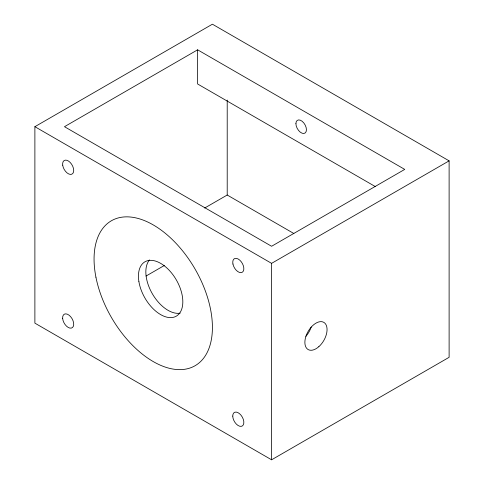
<?xml version="1.0" encoding="UTF-8"?>
<svg xmlns="http://www.w3.org/2000/svg" width="484" height="484" viewBox="0 0 484 484"><rect width="100%" height="100%" fill="white"/><g stroke="black" fill="none" stroke-linecap="round" stroke-linejoin="round"><path stroke-width="0.73" d="M34.884 126.693L212.409 24.2L449.116 160.857L449.116 357.307L271.591 459.8L34.884 323.143L34.884 126.693L271.591 263.35L449.116 160.857M197.617 49.822L64.475 126.693L271.591 246.271L404.733 169.4L197.617 49.822L197.617 83.986L375.33 186.588M204.696 208.023L227.208 195.022L293.849 233.5M146.059 276.037L164.33 265.492M271.591 263.35L271.591 459.8M227.208 100.067L227.208 195.022M311.23 327.021A15.694 9.057 -60 0 1 305.864 336.313M180.133 313.172A31.381 18.12 60 0 1 152.291 293.685A31.381 18.12 60 0 1 149.502 259.908M295.912 123.656A7.448 4.302 60 0 0 303.807 133.481A7.448 4.302 60 0 0 303.807 122.948A7.448 4.302 60 0 0 295.912 123.656M232.937 264.034A7.847 4.531 60 0 0 242.218 272.286A7.847 4.531 60 0 0 239.749 260.138A7.847 4.531 60 0 0 232.937 264.034M62.702 165.171A7.847 4.531 60 0 0 71.705 174.24A7.847 4.531 60 0 0 70.107 162.382A7.847 4.531 60 0 0 62.702 165.171M62.642 318.266A7.847 4.531 60 0 0 71.281 328.11A7.847 4.531 60 0 0 70.597 316.645A7.847 4.531 60 0 0 62.642 318.266M232.756 416.095A7.847 4.531 60 0 0 241.129 426.374A7.847 4.531 60 0 0 241.026 415.218A7.847 4.531 60 0 0 232.756 416.095M95.929 277.181A83.684 48.315 60 0 0 194.659 365.958A83.684 48.315 60 0 0 169.128 236.597A83.684 48.315 60 0 0 95.929 277.181M318.841 346.671A15.694 9.057 -60 0 0 323.814 322.362A15.694 9.057 -60 0 0 305.253 338.824A15.694 9.057 -60 0 0 318.841 346.671M138.896 281.585A31.381 18.12 60 0 0 175.371 316.639A31.381 18.12 60 0 0 167.633 268.699A31.381 18.12 60 0 0 138.896 281.585"/></g></svg>
